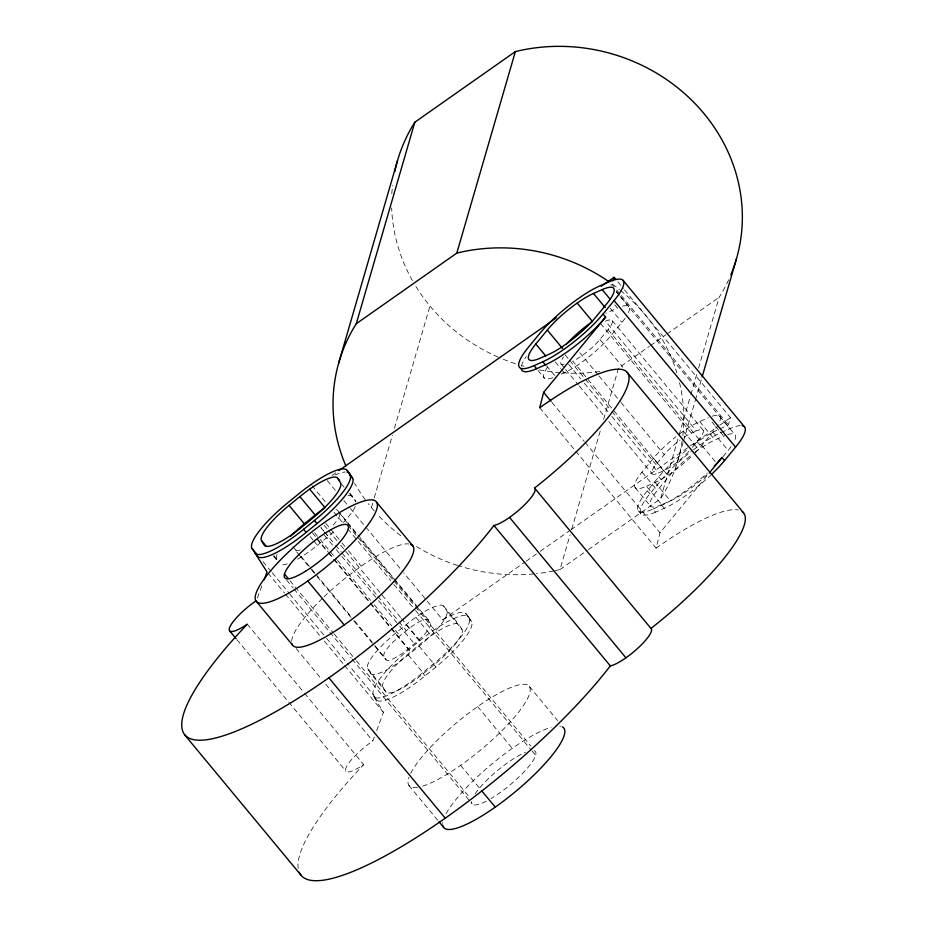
<?xml version="1.0" encoding="UTF-8"?>
<svg xmlns="http://www.w3.org/2000/svg" width="927" height="927" viewBox="0 0 927 927"><rect width="100%" height="100%" fill="white"/><g stroke="black" fill="none" stroke-linecap="round" stroke-linejoin="round"><path stroke-width="0.7" stroke-dasharray="4.63 3.48" d="M575.737 451.194L656.096 548.147L660.012 532.77L708.298 474.114M371.414 507.544L373.848 499.201M374.241 497.811L392.411 435.273M394.438 428.32L429.966 306.026M554.867 570.696A176.443 162.295 16.2 0 0 560.012 569.514L570.105 534.775M571.727 529.213L600.789 429.155M603.616 419.421L618.564 367.996L649.317 346.397M588.402 549.572L660.557 498.888L678.726 436.35M679.132 434.96L690.441 396.038M690.847 394.659L696.895 373.801M698.518 368.251L719.109 297.37A176.443 162.295 16.2 0 0 729.12 278.76M677.15 462.886L683.199 442.075M683.605 440.684L695.296 400.464M695.412 400.035L701.843 377.915M719.804 428.934L728.402 424.821L730.476 417.683L624.219 289.514M257.405 597.985L262.225 584.983M304.566 693.292L363.674 764.601A28.725 6.686 -39.7 0 1 346.049 767.834A28.725 6.686 -39.7 0 1 372.828 740.986L374.276 737.092M376.686 730.592L383.419 712.388L373.627 696.304A54.577 12.711 -39.7 0 0 422.561 672.782L433.373 663.975A54.577 12.711 -39.7 0 0 468.958 618.529L466.258 614.08A54.577 12.711 -39.7 0 0 442.689 619.839L403.894 573.037M688.912 451.403A24.623 5.736 -39.7 0 1 663.639 470.742L572.712 361.055A24.623 5.736 -39.7 0 0 599.896 339.525L608.089 329.583A24.623 5.736 -39.7 0 0 605.482 321.252L696.397 430.939A24.623 5.736 -39.7 0 1 699.004 439.259L691.727 448.1M625.099 318.204A42.26 9.838 -39.7 0 1 621.924 322.329L610.87 335.771A42.26 9.838 -39.7 0 1 564.219 372.724L560.499 374.369M707.058 474.554A42.26 9.838 -39.7 0 1 670.418 500.835L661.727 504.694L646.455 486.258A41.854 9.745 -39.7 0 1 642.017 472.11L653.489 458.181A41.854 9.745 -39.7 0 1 675.957 436.721M663.639 470.742L658.668 472.944A24.623 5.736 -39.7 0 1 656.073 464.612L664.253 454.67A24.623 5.736 -39.7 0 1 680.059 440.07M711.577 474.357A54.577 12.711 -39.7 0 1 664.277 508.297L655.586 512.156L653.037 509.085A54.16 12.607 -39.7 0 1 647.313 490.777L658.773 476.837A54.16 12.607 -39.7 0 1 688.819 448.32M655.586 512.156A54.16 12.607 -39.7 0 1 649.862 493.848L661.322 479.919A54.16 12.607 -39.7 0 1 691.357 451.391M661.727 504.694A41.854 9.745 -39.7 0 1 657.301 490.545L668.773 476.617A41.854 9.745 -39.7 0 1 693.095 453.709M694.949 452.99A42.26 9.838 -39.7 0 0 701.785 445.447L712.851 432.017A42.26 9.838 -39.7 0 0 716.015 427.88M723.025 456.652L728.124 450.452A42.26 9.838 -39.7 0 0 731.299 446.316M297.509 559.155A42.26 9.838 -39.7 0 0 317.405 545.273L328.216 536.455A42.271 9.838 -39.7 0 0 335.365 530.302M367.706 668.715L382.99 687.15L385.702 691.6A42.26 9.838 -39.7 0 0 423.604 673.384L434.415 664.566A42.271 9.838 -39.7 0 0 461.97 629.387L446.698 610.951L443.987 606.501A42.26 9.838 -39.7 0 0 406.084 624.705L395.273 633.523A42.26 9.838 -39.7 0 0 367.706 668.715L370.418 673.164L386.049 692.029M383.952 656.328A24.623 5.736 -39.7 0 1 400.012 635.829L406.362 630.65A24.623 5.736 -39.7 0 1 428.448 620.036L430.452 623.338A24.623 5.736 -39.7 0 1 414.392 643.836L408.042 649.016A24.623 5.736 -39.7 0 1 385.956 659.618L372.932 643.037M373.454 694.926A54.577 12.711 -39.7 0 1 409.05 649.479L419.85 640.673A54.577 12.7 -39.7 0 1 468.795 617.162L471.507 621.6A54.577 12.711 -39.7 0 1 435.922 667.046L425.111 675.853A54.577 12.711 -39.7 0 1 376.165 699.375L373.454 694.926L349.525 666.061M382.99 687.15A42.26 9.838 -39.7 0 1 410.557 651.959L421.356 643.141A42.26 9.838 -39.7 0 1 459.259 624.937L461.97 629.387M370.418 673.164A42.26 9.838 -39.7 0 0 408.32 654.949L419.131 646.142A42.271 9.838 -39.7 0 0 446.698 610.951M332.04 475.412L337.787 471.38M610.858 285.226L612.017 284.415L615.702 288.876M650.499 345.562L665.876 334.763M667.058 333.929L719.109 297.37M442.689 619.839L524.925 562.075M526.107 561.252L539.108 552.121M540.29 551.287L569.838 530.534M571.02 529.699L689.19 446.687M690.372 445.852L718.68 425.968M719.862 425.145L730.476 417.683M560.012 569.514L587.22 550.406M679.676 433.871A41.854 9.745 -39.7 0 1 699.688 421.576L708.379 417.729M684.138 437.231A24.623 5.736 -39.7 0 1 691.438 433.141L696.397 430.939M740.36 425.62A54.577 12.711 -39.7 0 0 729.792 428.703L721.113 432.55A54.16 12.607 -39.7 0 0 693.523 449.722M694.96 452.306A41.854 9.745 -39.7 0 1 714.972 440.012L723.651 436.165A42.26 9.838 -39.7 0 1 725.053 435.574M646.455 486.258L655.134 482.411A42.26 9.838 -39.7 0 0 691.774 456.119M653.037 509.085L661.727 505.227A54.577 12.711 -39.7 0 0 707.15 473.06M617.764 281.727L623.303 288.401M616.629 289.989L620.325 294.45M621.252 295.562L728.402 424.821M616.212 291.391L628.796 306.57M719.711 416.258L734.995 434.682M616.409 291.912L619.178 295.25M620.105 296.362L729.792 428.703M614.752 304.798L617.452 308.042L608.772 311.901A41.854 9.745 -39.7 0 0 605.864 313.28M711.971 422.063L714.671 425.319M715.563 426.408L719.155 430.742M720.059 431.831L723.651 436.165M610.244 308.239L621.924 322.329M712.851 432.017L728.124 450.452M699.688 421.576L714.972 440.012M612.226 320.58L703.153 430.255M608.089 329.583L699.004 439.259M600.511 323.453L691.438 433.141M701.785 445.447L717.069 463.882M697.463 441.912L700.012 444.983M683.384 431.182L698.668 449.618M599.896 339.525L622.851 367.231M579.769 352.735L598.135 374.902M599.051 376.003L620.175 401.484M621.09 402.596L664.253 454.67M653.489 458.181L668.773 476.617M565.146 354.937L568.819 359.363M569.746 360.476L584.439 378.204M585.354 379.305L611.067 410.325M611.982 411.437L656.073 464.612M568.668 364.369L580.615 378.772M584.288 383.199L608.158 412.005M611.832 416.432L658.668 472.944M658.773 476.837L661.322 479.919M560.997 363.94L564.682 368.367M565.597 369.479L578.448 384.983M579.375 386.095L605.088 417.115M608.761 421.542L651.924 473.616M555.227 361.878L560.615 368.39M561.519 369.467L564.219 372.724M655.134 482.411L670.418 500.835M642.017 472.11L657.301 490.545M546.536 365.736L554.636 375.493M661.727 505.227L664.277 508.297M647.313 490.777L649.862 493.848M538.008 370.452L544.3 378.042M635.227 487.718L650.499 506.154M551.947 402.399L584.277 441.403M585.192 442.515L660.012 532.77M638.39 510.847L640.939 513.917M539.711 407.741L574.81 450.082M529.34 686.432L557.59 720.522M465.887 613.593L468.795 617.15M468.958 618.529L471.507 621.6M350.047 493.152L355.771 501.264A42.271 9.838 -39.7 0 1 356.014 501.785M443.662 606.084L459.271 624.937M341.391 483.917L344.091 487.173M349.479 493.674L355.771 501.264M327.231 480.557L336.466 491.692M343.859 500.615L349.398 507.301M350.325 508.413L402.978 571.924M337.266 510.035L428.448 620.036M346.883 522.515L337.521 510.348A24.623 5.736 -39.7 0 0 335.91 509.595M347.799 523.616L356.988 534.705M360.661 539.132L393.72 579.016M394.635 580.128L415.76 605.609M416.675 606.71L430.452 623.338M347.949 525.47L393.187 580.047M394.114 581.171L414.427 605.667M415.354 606.791L530.777 746.026M311.947 485.632L326.663 503.396M334.033 512.272L342.318 522.272M347.834 528.935L390.649 580.476M393.848 584.439L414.659 609.433M415.586 610.545L531.009 749.792M531.936 750.905L535.621 755.354M415.875 617.278L431.159 635.713M325.771 523.338L341.24 542.017M342.156 543.106L344.89 546.409M348.529 550.8L361.275 566.177M477.66 706.583L512.295 748.367M324.137 525.203L327.822 529.653M328.749 530.754L337.022 540.754M340.707 545.192L400.534 617.359M401.449 618.471L419.85 640.673M406.084 624.705L421.356 643.141M320.951 527.614L323.708 530.939L321.02 527.776M324.624 532.04L334.728 544.23M335.655 545.331L341.159 551.982M342.075 553.095L376.976 595.192M377.892 596.304L398.1 620.673M399.016 621.785L406.362 630.65M324.612 532.121L328.216 536.455M419.131 646.142L434.415 664.566M433.373 663.975L435.922 667.046M324.392 535.261L332.666 545.227M336.339 549.665L340.927 555.203M341.843 556.304L377.66 599.514M378.575 600.626L398.784 624.995M399.699 626.107L414.392 643.836M314.601 532.793L319.189 538.332M320.105 539.444L336.64 559.387M337.555 560.487L370.626 600.372M374.299 604.81L391.739 625.852M395.412 630.29L400.012 635.829M312.422 532.909L316.095 537.347M317.022 538.46L328.065 551.785M328.981 552.898L333.581 558.448M334.508 559.56L369.479 601.75M370.394 602.851L390.649 627.278M391.565 628.39L409.05 649.479M317.115 539.329L327.219 551.519M328.146 552.631L332.735 558.17M333.65 559.271L369.467 602.48M370.383 603.593L410.557 651.959M310.209 536.594L312.909 539.85M313.813 540.928L317.405 545.273M408.32 654.949L423.604 673.384M422.561 672.782L425.111 675.853M293.036 546.64L297.625 552.179M301.298 556.617L315.076 573.234M315.991 574.346L350.893 616.443M354.566 620.87L372.017 641.924M299.63 555.482L295.041 549.943A24.623 5.736 -39.7 0 0 301.669 549.387M299.896 555.794L310.916 569.085M311.576 569.885L316.431 575.737M317.08 576.536L353.164 620.047M353.813 620.847L386.223 659.931M460.592 765.331L480.649 789.514M274.091 555.771L278.818 562.365M273.21 555.887L277.15 560.661M290 580.684L333.396 633.037M334.323 634.149L355.562 659.769M356.489 660.881L469.132 796.78M286.547 579.989L293.002 587.788M293.929 588.9L329.015 631.229M329.942 632.341L351.182 657.961M352.098 659.074L472.144 803.883M263.025 561.692L271.298 571.692M272.225 572.793L288.784 592.782M289.711 593.894L325.597 637.185M326.524 638.297L348.61 664.949M373.627 696.304L376.547 699.873M267.961 573.095L284.589 593.153M285.504 594.277L320.615 636.617M324.299 641.078L343.697 664.474M344.624 665.586L383.419 712.388M296.165 648.494L322.028 679.7M325.725 684.161L372.828 740.986M408.923 785.47L438.089 820.662M247.289 624.195L303.639 692.179M236.988 639.734L345.98 771.229M693.153 445.03A54.16 12.607 -39.7 0 1 716.722 430.325M599.769 371.565A176.443 162.295 16.2 0 1 562.376 372.828M560.105 372.666A176.443 162.295 16.2 0 1 538.587 369.734M524.091 366.327A176.443 162.295 16.2 0 1 521.878 365.702M515.308 363.674A176.443 162.295 16.2 0 1 499.259 357.59M498.205 357.138A176.443 162.295 16.2 0 1 414.624 284.346M412.422 280.545A176.443 162.295 16.2 0 1 391.669 207.949M391.82 193.824A176.443 162.295 16.2 0 1 392.538 185.4M682.168 440.8A176.443 162.295 16.2 0 1 660.557 498.888M553.57 570.974A176.443 162.295 16.2 0 1 536.548 573.651M533.906 573.917A176.443 162.295 16.2 0 1 458.564 565.771M457.463 565.424A176.443 162.295 16.2 0 1 415.794 546.096M400.742 535.702A176.443 162.295 16.2 0 1 377.335 514.323M374.334 510.962A176.443 162.295 16.2 0 1 368.297 503.674M365.296 499.723A176.443 162.295 16.2 0 1 354.52 483.21M612.492 284.23A176.443 162.295 16.2 0 1 619.526 289.606M620.511 290.406A176.443 162.295 16.2 0 1 676.872 372.909M679.537 382.677A176.443 162.295 16.2 0 1 682.736 436.582M534.022 750.719A41.031 9.548 -39.7 0 1 525.783 769.978A41.031 9.548 -39.7 0 1 490.916 798.622M486.316 801.171A41.031 9.548 -39.7 0 1 471.611 801.658M475.006 794.01A41.031 9.548 -39.7 0 1 525.366 752.388M442.642 823.419A77.961 18.146 -39.7 0 1 442.747 822.434M446.061 813.709A77.961 18.146 -39.7 0 1 493.176 762.944A77.961 18.146 -39.7 0 1 551.125 727.301M559.838 726.131A77.961 18.146 -39.7 0 1 560.754 726.281M291.623 641.229A77.961 18.146 -39.7 0 1 321.97 598.807M324.068 596.779A77.961 18.146 -39.7 0 1 408.807 543.94M410.673 773.361A77.961 18.146 -39.7 0 1 498.089 693.674A77.961 18.146 -39.7 0 1 516.281 715.041A77.961 18.146 -39.7 0 1 421.773 786.386M417.556 787.371A77.961 18.146 -39.7 0 1 408.981 777.289M339.769 514.508A24.623 5.736 -39.7 0 1 332.248 526.084M564.056 364.508A24.623 5.736 -39.7 0 1 563.546 356.988M712.353 416.188A42.26 9.838 -39.7 0 1 718.379 424.195M727.637 434.624A42.26 9.838 -39.7 0 1 734.254 441.507M552.828 377.671A41.854 9.745 -39.7 0 1 548.923 365.192M622.608 306.165A42.26 9.838 -39.7 0 1 627.452 314.508M276.791 559.027A42.26 9.838 -39.7 0 1 277.3 553.743M355.261 506.548A42.271 9.838 -39.7 0 1 343.396 522.48M348.031 495.69A42.26 9.838 -39.7 0 1 353.06 496.814M287.266 563.906A42.26 9.838 -39.7 0 1 280.29 564.265M656.096 548.147A129.259 30.093 -39.7 0 1 738.39 510.012M298.193 868.483A218.285 50.823 -39.7 0 1 363.674 764.601M521.426 366.165A54.16 12.607 -39.7 0 1 526.281 356.489M334.937 475.03A54.577 12.711 -39.7 0 1 345.284 471.994"/><path stroke-width="1.39" d="M605.586 317.104A54.577 12.711 -39.7 0 1 545.343 364.821L536.652 368.679L534.103 365.609A54.16 12.607 -39.7 0 1 528.378 347.289L539.838 333.361A54.16 12.607 -39.7 0 1 599.63 286.003L608.321 282.156A54.577 12.711 -39.7 0 1 614.091 300.603L603.037 314.033L605.574 317.104L543.628 392.364L539.711 407.741A129.259 30.093 -39.7 0 1 628.993 379.34A129.259 30.093 -39.7 0 1 534.566 488.031A28.725 6.686 -39.7 0 1 521.704 507.579A28.725 6.686 -39.7 0 1 493.929 525.47A218.285 50.823 -39.7 0 1 235.585 731.357A218.285 50.823 -39.7 0 1 247.289 624.195A28.725 6.686 -39.7 0 1 229.664 627.428A28.725 6.686 -39.7 0 1 256.443 600.58M338.679 363.117L397.509 160.603M345.817 465.736A176.443 162.295 16.2 0 1 356.269 323.732L414.821 122.213L515.366 51.588A176.443 162.295 16.2 0 1 692.921 101.425A176.443 162.295 16.2 0 1 732.875 269.653M356.269 323.732L456.814 253.094L515.366 51.588M613.048 280.846L614.08 277.289L615.922 279.502M702.145 376.883L736.409 258.981M264.149 579.781L267.034 571.982L251.982 548.367A54.577 12.711 -39.7 0 1 287.567 502.932L298.378 494.126A54.577 12.7 -39.7 0 1 347.312 470.603L352.573 478.123A54.577 12.711 -39.7 0 1 353.025 479.363M602.168 289.618A42.26 9.838 -39.7 0 1 606.64 303.905L595.586 317.335A42.26 9.838 -39.7 0 1 548.935 354.288L540.244 358.146A41.854 9.745 -39.7 0 1 535.818 343.998L547.289 330.058A41.854 9.745 -39.7 0 1 593.489 293.465L602.168 289.618L610.267 299.375M709.213 473.002L721.971 457.509L724.52 460.58A54.577 12.711 -39.7 0 1 711.577 474.357M724.52 460.58L735.574 447.15A54.577 12.711 -39.7 0 0 742.145 425.713M337.787 478.378L340.499 482.828A42.271 9.838 -39.7 0 1 312.932 518.019L302.121 526.837A42.26 9.838 -39.7 0 1 264.218 545.041L261.507 540.592A42.26 9.838 -39.7 0 1 289.073 505.412L299.885 496.594A42.26 9.838 -39.7 0 1 337.776 478.378L339.583 480.545M290.661 536.269A42.26 9.838 -39.7 0 1 304.357 523.836L315.157 515.03A42.26 9.838 -39.7 0 1 324.96 507.59L309.676 489.155M254.682 552.828A54.577 12.711 -39.7 0 0 303.627 529.305L314.438 520.487A54.577 12.711 -39.7 0 0 350.024 475.053L347.312 470.603M257.231 555.899A54.577 12.711 -39.7 0 0 306.177 532.376L316.988 523.57A54.577 12.711 -39.7 0 0 353.094 480.105M338.934 470.568L556.327 317.857M601.264 286.292L614.08 277.289M534.103 365.609L542.793 361.75A54.577 12.711 -39.7 0 0 603.037 314.033M623.071 280.371L744.555 426.93M614.091 300.603L735.574 447.15M593.489 293.465L605.169 307.567M577.185 303.071L592.469 321.507A41.854 9.745 -39.7 0 0 566.467 344.033M627.208 372.469L743.593 512.874M547.289 330.058L562.573 348.494M535.818 343.998L545.713 355.922M542.793 361.75L545.343 364.821M543.628 392.364L551.02 401.287M534.566 488.031L650.963 628.436A28.725 6.686 -39.7 0 1 638.089 647.973A28.725 6.686 -39.7 0 1 610.314 665.876A218.285 50.823 -39.7 0 1 428.506 829.619A218.285 50.823 -39.7 0 1 299.236 872.226M509.537 517.393L625.922 657.799M493.929 525.47L610.314 665.876M376.524 502.098A77.961 18.146 -39.7 0 1 295.389 589.19A77.961 18.146 -39.7 0 1 277.046 563.558A77.961 18.146 -39.7 0 1 376.524 502.098L412.944 546.026M350.024 475.053L352.573 478.123M299.885 496.594L315.157 515.03M314.438 520.487L316.988 523.57M289.073 505.412L304.357 523.836M303.627 529.305L306.177 532.376M307.787 580.986L344.207 624.925M481.553 790.615L495.227 807.116M261.507 540.592L266.003 546.015M284.462 573.998L288.158 578.448M251.982 548.367L256.582 553.929M328.842 677.788L445.238 818.193M256.119 601.136L292.538 645.065M439.004 821.762L443.558 827.255M229.595 630.823L236.061 638.622M184.716 734.902L301.101 875.308M742.226 511.6A129.259 30.093 -39.7 0 1 650.963 628.436M456.814 253.094A176.443 162.295 16.2 0 1 608.355 281.31M732.376 270.962A176.443 162.295 16.2 0 1 730.8 274.879M394.786 171.507A176.443 162.295 16.2 0 1 414.821 122.213M562.307 726.826A77.961 18.146 -39.7 0 1 514.358 792.539A77.961 18.146 -39.7 0 1 442.735 825.169M410.545 544.323A77.961 18.146 -39.7 0 1 365.69 608.39A77.961 18.146 -39.7 0 1 291.889 643.755M347.057 472.063A54.577 12.711 -39.7 0 1 349.861 473.674M721.971 457.509A54.577 12.711 -39.7 0 1 714.358 465.991M536.652 368.679A54.16 12.607 -39.7 0 1 521.252 368.656M305.632 571.183A41.031 9.548 -39.7 0 0 347.949 525.47A41.031 9.548 -39.7 0 0 295.389 558.193A41.031 9.548 -39.7 0 0 305.632 571.183"/></g></svg>
